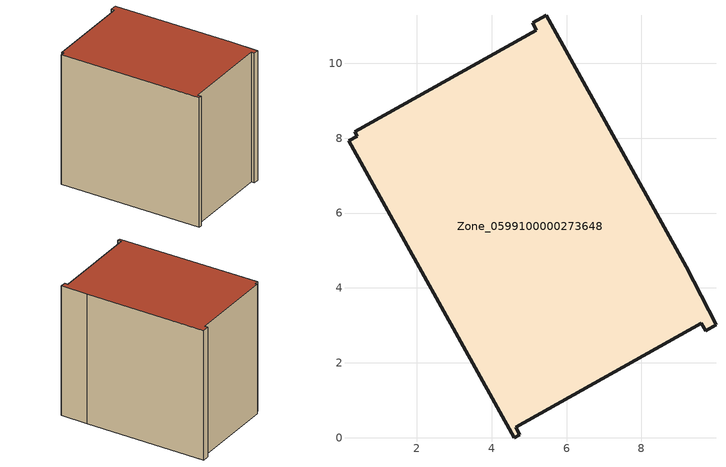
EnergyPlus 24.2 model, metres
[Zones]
Zone_0599100000273648
 floor ground (C_G): 0.17,7.93 0.4,8.05 0.33,8.17 5.19,10.88 5.09,11.08 5.45,11.28 9.2,4.57 9.99,3.02 9.71,2.86 9.6,3.05 4.64,0.28 4.75,0.08 4.6,0 z0
 wall outside (C_F): 4.64,0.28 9.6,3.05 9.71,2.86 9.99,3.02 9.2,4.57 5.45,11.28 5.09,11.08 5.19,10.88 0.33,8.17 0.4,8.05 0.17,7.93 4.6,0 4.75,0.08 4.64,0.28 z0:8.35
 roof outside (C_R): 0.4,8.05 0.17,7.93 4.6,0 4.75,0.08 4.64,0.28 9.6,3.05 9.71,2.86 9.99,3.02 9.2,4.57 5.45,11.28 5.09,11.08 5.19,10.88 0.33,8.17 z8.35
[BUILDING]
Pand.0599100000273648: North Axis=0; Terrain=City; Loads Convergence Tolerance Value=0.04; Temperature Convergence Tolerance Value=0.4; Solar Distribution=FullExterior; Maximum Number of Warmup Days=25; Minimum Number of Warmup Days=1
[Site:Location]
Rotterdam.The.Hague.AP_ZH_NLD Design_Conditions: Latitude=51.96; Longitude=4.45; Time Zone=1; Elevation=-4.5
[SITE:GROUNDTEMPERATURE:BUILDINGSURFACE]
18, 18, 18, 18, 18, 18, 18, 18, 18, 18, 18, 18
[MATERIAL] Thermal Absorptance=0.9; Solar Absorptance=0.7; Visible Absorptance=0.7
Name | Roughness | Thickness | Conductivity | Density | Specific Heat
G.TC.1965-1974 | MediumSmooth | 0.15 | 0.882353 | 540 | 1210
F.TC.1965-1974 | Rough | 0.3 | 0.697674 | 1920 | 840
R.TC.1965-1974 | MediumRough | 0.2 | 0.232558 | 1500 | 1000
[CONSTRUCTION]
C_G: G.TC.1965-1974
C_F: F.TC.1965-1974
C_R: R.TC.1965-1974
[ZONE]
Zone_0599100000273648: Type=1; Multiplier=1; Ceiling Height=Autocalculate; Volume=Autocalculate; Floor Area=autocalculate; Part of Total Floor Area=Yes
[ZONEINFILTRATION:DESIGNFLOWRATE]
Infil_Zone_0599100000273648: Zone or ZoneList or Space or SpaceList=Zone_0599100000273648; Schedule=AlwaysOn; Design Flow Rate Calculation Method=Flow/Area; Flow Rate per Floor Area=0.003; Constant Term Coefficient=1; Temperature Term Coefficient=0; Velocity Term Coefficient=0; Velocity Squared Term Coefficient=0
[HVACTEMPLATE:ZONE:IDEALLOADSAIRSYSTEM]
Zone_0599100000273648: Maximum Heating Supply Air Temperature=50; Minimum Cooling Supply Air Temperature=13; Maximum Heating Supply Air Humidity Ratio=0.0156; Minimum Cooling Supply Air Humidity Ratio=0.0077; Heating Limit=NoLimit; Cooling Limit=NoLimit; Dehumidification Control Type=ConstantSensibleHeatRatio; Cooling Sensible Heat Ratio=0.7; Dehumidification Setpoint=60; Humidification Control Type=None; Humidification Setpoint=30; Outdoor Air Method=None; Outdoor Air Flow Rate per Person=0.00944; Outdoor Air Flow Rate per Zone Floor Area=0; Outdoor Air Flow Rate per Zone=0; Demand Controlled Ventilation Type=None; Outdoor Air Economizer Type=NoEconomizer; Heat Recovery Type=None; Sensible Heat Recovery Effectiveness=0.7; Latent Heat Recovery Effectiveness=0.65
[ZONECONTROL:THERMOSTAT]
ThermostatControl_Zone_0599100000273648: Zone or ZoneList=Zone_0599100000273648; Control Type Schedule=DualSetpointControlType; Control 1=Thermostat_Zone_0599100000273648; Temperature Difference Between Cutout And Setpoint=0
[THERMOSTATSETPOINT:DUALSETPOINT]
Thermostat_Zone_0599100000273648: Heating Setpoint Temperature Schedule=HeatingSetpoint_Zone_0599100000273648; Cooling Setpoint Temperature Schedule=CoolingSetpoint_Zone_0599100000273648
[SCHEDULE:COMPACT]
HeatingSetpoint_Zone_0599100000273648: Through: 12/31, For: AllDays, Until: 24:00, 21
CoolingSetpoint_Zone_0599100000273648: Through: 12/31, For: AllDays, Until: 24:00, 24
DualSetpointControlType: Through: 12/31, For: AllDays, Until: 24:00, 4
AlwaysOn: Through: 12/31, For: AllDays, Until: 24:00, 1
